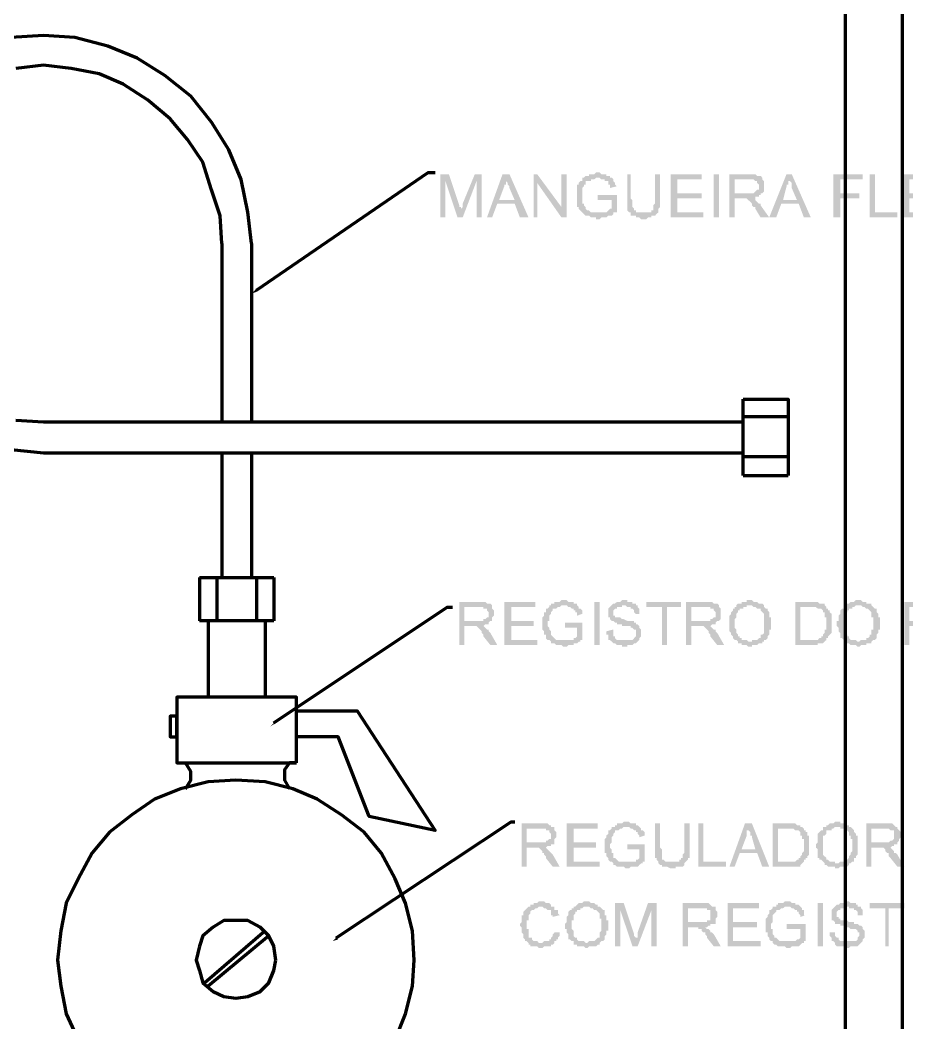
# Model space of a CAD drawing. Header units: millimetres. Extents: x 4161 to 13726, y 828 to 4470.
# Drawn here: x 9741.3 to 9892, y 1437.1 to 1607.4 of the extents above; entities that cross this region are included whole.
import ezdxf

# ---------------------------------------------------------------- set-up
doc = ezdxf.new("R2010")
doc.units = ezdxf.units.MM
doc.header["$LTSCALE"] = 10
doc.layers.add('AUX_01', color=1, linetype='Continuous')
doc.layers.add('H', color=7, linetype='Continuous', lineweight=100)
doc.layers.add('P', color=250, linetype='Continuous', lineweight=100)

# ---------------------------------------------------------------- blocks, each defined once
blk = doc.blocks.new('A$C4B5A1FD5')
at = {"layer": 'H', "linetype": 'Continuous'}
for points in [[(192.06, 299.41), (190.59, 299.41), (190.59, 292.06), (191.47, 292.06), (191.47, 298.24)], [(192.06, 299.41), (191.47, 298.24), (193.53, 292.06), (194.12, 292.94), (194.12, 293.82), (193.82, 293.82), (193.82, 294.12)], [(197.65, 299.41), (196.47, 299.41), (194.41, 294.41), (194.41, 293.82), (194.12, 293.53), (194.12, 292.94), (193.53, 292.06), (194.41, 292.06), (196.76, 298.24)], [(197.65, 299.41), (196.76, 298.24), (196.76, 292.06), (197.65, 292.06)], [(202.35, 299.41), (201.18, 299.41), (198.53, 292.06), (199.41, 292.06), (200.29, 294.41), (203.24, 294.41), (200.59, 295), (201.47, 297.35), (201.47, 297.65), (201.76, 297.65), (201.76, 298.24), (201.76, 298.53)], [(202.35, 299.41), (201.76, 298.53), (201.76, 298.24), (202.06, 297.94), (202.06, 297.65), (202.35, 297.35), (202.35, 297.06), (203.24, 295), (200.59, 295), (203.24, 294.41), (204.12, 292.06), (205.59, 292.06)], [(207.06, 299.41), (206.47, 299.41), (206.47, 292.06), (207.06, 292.06), (207.06, 297.94)], [(207.06, 299.41), (207.06, 297.94), (211.18, 292.06), (211.18, 293.82)], [(212.06, 299.41), (211.18, 299.41), (211.18, 292.06), (212.06, 292.06)], [(217.35, 299.71), (217.06, 299.71), (216.76, 299.41), (215.88, 299.41), (215.88, 299.12), (215.29, 299.12), (215, 298.82), (214.71, 298.82), (214.71, 298.53), (214.71, 298.24), (214.41, 298.24), (214.12, 297.94), (214.12, 297.65), (213.82, 297.65), (213.82, 297.06), (213.82, 296.76), (213.82, 294.41), (213.82, 293.82), (214.12, 293.82), (214.12, 293.53), (214.41, 293.24), (214.71, 292.94), (215, 292.65), (217.35, 292.94), (216.47, 292.94), (216.18, 292.94), (215.88, 293.24), (215.59, 293.24), (215.29, 293.53), (215.29, 293.82), (215, 294.12), (215, 294.41), (214.71, 294.41), (214.71, 294.71), (214.71, 295), (214.71, 295.29), (214.71, 295.88), (214.71, 296.18), (214.71, 297.06), (215, 297.35), (215, 297.65), (215.29, 297.65), (215.29, 297.94), (215.29, 298.24), (215.59, 298.24), (215.88, 298.24), (216.18, 298.24), (216.18, 298.53), (216.76, 298.53), (217.06, 298.82), (219.71, 298.82), (219.41, 298.82), (219.41, 299.12), (219.12, 299.12), (218.82, 299.12), (218.82, 299.41), (217.94, 299.41), (217.65, 299.71)], [(219.71, 298.82), (217.35, 298.82), (217.65, 298.82), (217.94, 298.53), (218.53, 298.53), (218.53, 298.24), (218.82, 298.24), (219.12, 298.24), (219.12, 297.94), (219.12, 297.65), (219.41, 297.65), (219.41, 297.06), (220.59, 297.35), (220.29, 297.65), (220.29, 297.94), (220, 298.24), (220, 298.53)], [(222.94, 299.41), (222.35, 299.41), (222.35, 295.29), (222.35, 293.82), (222.35, 293.24), (222.65, 292.94), (225, 292.94), (224.12, 292.94), (223.82, 292.94), (223.82, 293.24), (223.53, 293.24), (223.53, 293.53), (223.24, 293.82), (223.24, 294.12), (223.24, 295), (222.94, 295.29)], [(227.94, 299.41), (227.06, 299.41), (227.06, 294.41), (226.76, 294.12), (226.76, 293.82), (226.76, 293.53), (226.76, 293.24), (226.47, 293.24), (226.47, 292.94), (226.18, 292.94), (225.88, 292.94), (222.94, 292.94), (222.94, 292.65), (222.94, 292.35), (223.24, 292.35), (223.53, 292.35), (223.82, 292.35), (223.82, 292.06), (224.41, 292.06), (224.71, 291.76), (225.59, 291.76), (225.88, 292.06), (226.47, 292.06), (226.47, 292.35), (226.76, 292.35), (227.06, 292.35), (227.35, 292.65), (227.65, 292.94), (227.65, 293.24), (227.65, 293.53), (227.94, 293.82), (227.94, 295.29)], [(235, 299.41), (229.71, 299.41), (229.71, 292.06), (235.29, 292.06), (235.29, 292.94), (230.88, 292.94), (230.88, 295.29), (235, 295.29), (235, 296.18), (230.88, 296.18), (230.88, 298.53), (235, 298.53)], [(237.94, 292.06), (237.94, 299.41), (237.06, 299.41), (237.06, 292.06)], [(242.94, 299.41), (239.71, 299.41), (239.71, 292.06), (240.59, 292.06), (240.59, 295.29), (244.12, 295.29), (244.12, 295.59), (244.71, 295.59), (244.71, 295.88), (245, 295.88), (245, 296.18), (245.29, 296.18), (240.59, 296.18), (240.59, 298.53), (243.24, 298.53), (245.29, 298.82), (245, 299.12), (244.71, 299.12), (244.41, 299.12), (244.12, 299.41), (243.53, 299.41)], [(245.29, 298.82), (243.24, 298.53), (243.82, 298.53), (244.12, 298.24), (244.41, 298.24), (244.41, 297.94), (244.71, 297.65), (244.71, 296.76), (244.41, 296.76), (244.12, 296.47), (243.82, 296.18), (240.59, 296.18), (245.29, 296.18), (245.59, 296.47), (245.59, 296.76), (245.59, 297.06), (245.59, 297.65), (245.59, 297.94), (245.59, 298.24), (245.29, 298.53)], [(250.29, 299.41), (249.41, 299.41), (246.47, 292.06), (247.65, 292.06), (248.53, 294.41), (251.47, 294.41), (248.82, 295), (249.41, 297.35), (249.41, 297.65), (249.71, 297.65), (249.71, 298.24), (250, 298.24), (250, 298.53)], [(250.29, 299.41), (250, 298.53), (250, 298.24), (250.29, 297.94), (250.29, 297.65), (250.29, 297.35), (250.29, 297.06), (251.18, 295), (248.82, 295), (251.47, 294.41), (252.35, 292.06), (253.53, 292.06)], [(262.35, 299.41), (257.35, 299.41), (257.35, 292.06), (258.53, 292.06), (258.53, 295.29), (261.76, 295.29), (261.76, 296.18), (258.53, 296.18), (258.53, 298.53), (262.35, 298.53)], [(264.41, 299.41), (263.53, 299.41), (263.53, 292.06), (268.24, 292.06), (268.24, 292.94), (264.41, 292.94)], [(274.41, 299.41), (269.12, 299.41), (269.12, 292.06), (274.71, 292.06), (274.71, 292.94), (270.29, 292.94), (270.29, 295.29), (274.41, 295.29), (274.41, 296.18), (270.29, 296.18), (270.29, 298.53), (274.41, 298.53)], [(220.59, 295.88), (217.35, 295.88), (217.35, 295), (219.71, 295), (219.71, 293.53), (219.41, 293.53), (219.12, 293.24), (218.82, 292.94), (218.53, 292.94), (217.35, 292.94), (215, 292.65), (215.29, 292.35), (215.59, 292.35), (215.88, 292.35), (216.18, 292.06), (217.06, 292.06), (217.06, 291.76), (217.65, 291.76), (217.94, 292.06), (218.82, 292.06), (219.12, 292.35), (219.41, 292.35), (219.71, 292.35), (220, 292.65), (220, 292.94), (220.29, 292.94), (220.59, 292.94)], [(243.53, 295.29), (241.76, 295.29), (242.35, 295.29), (242.65, 295.29), (242.94, 295), (243.24, 294.71), (243.53, 294.41), (243.53, 294.12), (243.82, 293.82), (244.12, 293.82), (244.12, 293.53), (245, 292.06), (246.47, 292.06), (245, 294.12), (245, 294.41), (244.71, 294.41), (244.41, 294.71), (244.12, 295), (244.12, 295.29), (243.82, 295.29)], [(159.41, 279.41), (158.53, 279.12), (159.41, 280)], [(197.06, 226.76), (193.82, 226.76), (193.82, 219.41), (194.71, 219.41), (194.71, 222.65), (197.94, 222.65), (198.24, 222.94), (198.82, 222.94), (198.82, 223.24), (199.12, 223.53), (199.41, 223.53), (194.71, 223.53), (194.71, 225.88), (197.35, 225.88), (199.41, 226.18), (199.12, 226.47), (198.82, 226.47), (198.53, 226.47), (198.24, 226.76), (197.35, 226.76)], [(206.76, 226.76), (201.47, 226.76), (201.47, 219.41), (207.06, 219.41), (207.06, 220.29), (202.65, 220.29), (202.65, 222.65), (206.47, 222.65), (206.47, 223.53), (202.65, 223.53), (202.65, 225.88), (206.76, 225.88)], [(211.76, 227.06), (211.18, 227.06), (210.88, 226.76), (210, 226.76), (210, 226.47), (209.71, 226.47), (209.41, 226.47), (209.41, 226.18), (209.12, 226.18), (209.12, 225.88), (208.82, 225.59), (208.53, 225.59), (208.53, 225.29), (208.53, 225), (208.24, 225), (208.24, 224.41), (207.94, 224.12), (207.94, 222.06), (208.24, 221.76), (208.24, 221.18), (208.53, 221.18), (208.53, 220.88), (208.53, 220.59), (208.82, 220.29), (209.12, 220.29), (209.41, 220), (211.76, 220.29), (210.88, 220.29), (210.59, 220.29), (210.29, 220.29), (210, 220.59), (209.71, 220.88), (209.41, 221.18), (209.41, 221.47), (209.41, 221.76), (209.12, 222.06), (209.12, 222.35), (208.82, 222.65), (208.82, 223.24), (208.82, 223.53), (209.12, 223.53), (209.12, 224.41), (209.41, 224.71), (209.41, 225), (209.71, 225.29), (209.71, 225.59), (210, 225.59), (210.29, 225.59), (210.59, 225.88), (210.88, 225.88), (211.18, 226.18), (213.82, 226.18), (213.82, 226.47), (213.53, 226.47), (213.24, 226.47), (213.24, 226.76), (212.35, 226.76), (212.06, 227.06)], [(217.65, 219.41), (217.65, 226.76), (216.76, 226.76), (216.76, 219.41)], [(221.76, 227.06), (221.47, 227.06), (221.18, 226.76), (220.59, 226.76), (220.29, 226.47), (220, 226.47), (219.71, 226.18), (219.41, 225.88), (219.12, 225.59), (219.12, 224.12), (219.41, 224.12), (219.41, 223.82), (219.71, 223.53), (220, 223.53), (220.29, 223.24), (220.59, 223.24), (220.59, 222.94), (221.47, 222.94), (221.47, 222.65), (222.06, 222.65), (222.35, 222.65), (222.94, 222.65), (222.94, 222.35), (223.24, 222.35), (223.53, 222.06), (223.82, 222.06), (223.82, 221.76), (223.82, 221.18), (223.82, 220.88), (223.53, 220.59), (223.24, 220.29), (222.94, 220.29), (219.41, 220.29), (219.71, 220), (220, 219.71), (220.29, 219.71), (220.59, 219.41), (221.47, 219.41), (221.47, 219.12), (222.35, 219.12), (222.35, 219.41), (223.24, 219.41), (223.53, 219.71), (223.82, 219.71), (224.12, 220), (224.41, 220.29), (224.41, 220.59), (224.71, 220.88), (224.71, 221.47), (224.71, 222.06), (224.41, 222.35), (224.41, 222.65), (224.12, 222.94), (223.82, 222.94), (223.82, 223.24), (223.53, 223.24), (223.53, 223.53), (222.94, 223.53), (222.35, 223.53), (221.76, 223.82), (221.47, 223.82), (221.18, 224.12), (220.59, 224.12), (220.29, 224.12), (220.29, 224.41), (220, 224.41), (220, 225.29), (220.29, 225.59), (220.59, 225.59), (220.59, 225.88), (221.47, 225.88), (221.47, 226.18), (224.12, 226.18), (223.82, 226.18), (223.82, 226.47), (223.53, 226.47), (223.24, 226.47), (223.24, 226.76), (222.35, 226.76), (222.35, 227.06), (222.06, 227.06)], [(231.47, 226.76), (225.59, 226.76), (225.59, 225.88), (228.24, 225.88), (228.24, 219.41), (229.12, 219.41), (229.12, 225.88), (231.47, 225.88)], [(235.59, 226.76), (232.35, 226.76), (232.35, 219.41), (233.24, 219.41), (233.24, 222.65), (236.47, 222.65), (236.76, 222.94), (237.35, 222.94), (237.35, 223.24), (237.65, 223.53), (237.94, 223.53), (233.24, 223.53), (233.24, 225.88), (235.88, 225.88), (237.94, 226.18), (237.65, 226.47), (237.35, 226.47), (237.06, 226.47), (236.76, 226.76), (235.88, 226.76)], [(243.24, 227.06), (242.65, 227.06), (242.65, 226.76), (241.76, 226.76), (241.76, 226.47), (241.47, 226.47), (241.18, 226.47), (240.88, 226.18), (243.53, 226.18), (243.82, 225.88), (244.12, 225.88), (244.41, 225.59), (244.71, 225.59), (245, 225.59), (245, 225.29), (245.29, 225), (245.59, 224.71), (245.59, 224.12), (245.59, 222.06), (245.59, 221.47), (245.29, 221.18), (245, 221.18), (245, 220.88), (245, 220.59), (244.71, 220.59), (244.41, 220.29), (244.12, 220.29), (243.53, 220.29), (243.53, 220), (243.24, 220), (245.59, 220), (245.59, 220.29), (245.88, 220.29), (246.18, 220.59), (246.18, 220.88), (246.47, 221.18), (246.47, 221.47), (246.47, 222.06), (246.76, 222.06), (246.76, 224.12), (246.47, 224.12), (246.47, 224.71), (246.47, 225), (246.18, 225.29), (246.18, 225.59), (245.88, 225.59), (245.59, 225.88), (245.59, 226.18), (245.29, 226.47), (245, 226.47), (244.71, 226.47), (244.41, 226.76), (243.82, 226.76), (243.53, 227.06)], [(253.53, 226.76), (250.88, 226.76), (250.88, 219.41), (254.71, 219.41), (254.71, 219.71), (255.59, 219.71), (255.88, 220), (256.18, 220.29), (251.76, 220.29), (251.76, 225.88), (256.18, 225.88), (255.88, 226.18), (255.88, 226.47), (255.59, 226.47), (255, 226.47), (254.71, 226.76), (253.82, 226.76)], [(261.47, 227.06), (261.18, 227.06), (260.88, 226.76), (260.29, 226.76), (260, 226.47), (259.71, 226.47), (259.41, 226.47), (259.41, 226.18), (262.06, 226.18), (262.35, 225.88), (262.65, 225.88), (262.94, 225.59), (263.24, 225.59), (263.53, 225.29), (263.82, 225), (263.82, 224.71), (263.82, 224.12), (264.12, 224.12), (264.12, 222.06), (263.82, 222.06), (263.82, 221.47), (263.82, 221.18), (263.53, 221.18), (263.53, 220.88), (263.24, 220.59), (262.94, 220.59), (262.94, 220.29), (262.65, 220.29), (262.06, 220.29), (261.76, 220), (261.47, 220), (263.82, 220), (264.12, 220.29), (264.41, 220.29), (264.71, 220.59), (264.71, 220.88), (264.71, 221.18), (265, 221.47), (265, 222.06), (265.29, 222.06), (265.29, 224.12), (265, 224.12), (265, 224.71), (264.71, 225), (264.71, 225.29), (264.71, 225.59), (264.41, 225.59), (264.12, 225.88), (263.82, 226.18), (263.82, 226.47), (263.53, 226.47), (262.94, 226.47), (262.94, 226.76), (262.35, 226.76), (262.06, 227.06), (261.76, 227.06)], [(272.65, 226.76), (269.41, 226.76), (269.41, 219.41), (270.29, 219.41), (270.29, 222.65), (273.53, 222.65), (273.82, 222.94), (274.41, 222.94), (274.41, 223.24), (274.71, 223.53), (275, 223.53), (270.29, 223.53), (270.29, 225.88), (272.94, 225.88), (275, 226.18), (274.71, 226.47), (274.41, 226.47), (274.12, 226.47), (273.82, 226.76), (272.94, 226.76)], [(199.41, 226.18), (197.35, 225.88), (197.94, 225.88), (197.94, 225.59), (198.24, 225.59), (198.53, 225.59), (198.53, 225.29), (198.82, 225), (198.82, 224.12), (198.53, 224.12), (198.24, 223.82), (197.94, 223.82), (197.94, 223.53), (194.71, 223.53), (199.41, 223.53), (199.41, 223.82), (199.41, 224.12), (199.71, 224.41), (199.71, 225), (199.71, 225.29), (199.41, 225.59), (199.41, 225.88)], [(213.82, 226.18), (211.76, 226.18), (212.06, 226.18), (212.35, 225.88), (212.65, 225.88), (212.94, 225.59), (213.24, 225.59), (213.24, 225.29), (213.53, 225.29), (213.53, 225), (213.82, 225), (213.82, 224.41), (214.71, 224.71), (214.71, 225), (214.71, 225.29), (214.41, 225.59), (214.12, 225.59), (214.12, 225.88)], [(224.12, 226.18), (221.76, 226.18), (222.06, 226.18), (222.35, 225.88), (222.94, 225.88), (222.94, 225.59), (223.24, 225.59), (223.53, 225.29), (223.53, 225), (223.82, 224.71), (224.41, 224.71), (224.41, 225.29), (224.41, 225.59), (224.12, 225.88)], [(237.94, 226.18), (235.88, 225.88), (236.47, 225.88), (236.47, 225.59), (236.76, 225.59), (237.06, 225.59), (237.06, 225.29), (237.35, 225), (237.35, 224.12), (237.06, 224.12), (236.76, 223.82), (236.47, 223.82), (236.47, 223.53), (233.24, 223.53), (237.94, 223.53), (238.24, 223.82), (238.24, 224.12), (238.24, 224.41), (238.24, 225), (238.24, 225.29), (238.24, 225.59), (237.94, 225.88)], [(240.88, 226.18), (240.88, 225.88), (240.59, 225.88), (240.59, 225.59), (240.29, 225.59), (240.29, 225.29), (240, 225), (240, 224.71), (239.71, 224.41), (239.71, 223.53), (239.71, 222.94), (239.71, 222.65), (239.71, 222.35), (239.71, 221.76), (240, 221.47), (240, 221.18), (240.29, 220.88), (240.29, 220.59), (240.59, 220.29), (240.88, 220.29), (241.18, 220), (241.18, 219.71), (241.47, 219.71), (241.76, 219.71), (241.76, 219.41), (242.65, 219.41), (242.94, 219.12), (243.53, 219.12), (243.53, 219.41), (244.41, 219.41), (244.71, 219.71), (245, 219.71), (245.29, 219.71), (245.29, 220), (245.59, 220), (242.94, 220), (242.65, 220.29), (242.06, 220.29), (241.76, 220.29), (241.76, 220.59), (241.47, 220.59), (241.47, 220.88), (241.18, 220.88), (241.18, 221.18), (240.88, 221.47), (240.88, 222.06), (240.59, 222.35), (240.59, 223.82), (240.88, 224.12), (240.88, 224.71), (241.18, 225), (241.18, 225.29), (241.47, 225.29), (241.47, 225.59), (241.76, 225.59), (242.06, 225.59), (242.06, 225.88), (242.65, 225.88), (242.65, 226.18), (243.24, 226.18)], [(256.18, 225.88), (253.53, 225.88), (254.41, 225.88), (254.71, 225.59), (255, 225.59), (255.29, 225.59), (255.59, 225.29), (255.59, 225), (255.88, 225), (255.88, 224.12), (256.18, 224.12), (256.18, 222.06), (255.88, 222.06), (255.88, 221.76), (255.88, 221.47), (255.59, 221.18), (255.59, 220.88), (255.29, 220.88), (255.29, 220.59), (255, 220.59), (254.71, 220.29), (254.41, 220.29), (251.76, 220.29), (256.18, 220.29), (256.18, 220.59), (256.47, 220.59), (256.47, 220.88), (256.76, 221.18), (257.06, 221.47), (257.06, 221.76), (257.06, 222.35), (257.06, 222.65), (257.06, 223.24), (257.06, 224.12), (257.06, 224.71), (256.76, 225), (256.76, 225.29), (256.47, 225.29), (256.47, 225.59), (256.18, 225.59)], [(259.41, 226.18), (259.41, 225.88), (259.12, 225.88), (259.12, 225.59), (258.82, 225.59), (258.53, 225.29), (258.53, 225), (258.53, 224.71), (258.24, 224.41), (258.24, 223.53), (257.94, 223.53), (257.94, 222.94), (257.94, 222.65), (258.24, 222.35), (258.24, 221.76), (258.53, 221.47), (258.53, 221.18), (258.53, 220.88), (258.53, 220.59), (258.82, 220.59), (259.12, 220.29), (259.41, 220.29), (259.41, 220), (259.41, 219.71), (260, 219.71), (260.29, 219.41), (261.18, 219.41), (261.47, 219.12), (261.76, 219.12), (262.06, 219.41), (262.94, 219.41), (262.94, 219.71), (263.24, 219.71), (263.53, 219.71), (263.82, 219.71), (263.82, 220), (261.47, 220), (261.18, 220.29), (260.59, 220.29), (260.29, 220.29), (260, 220.59), (260, 220.88), (259.71, 220.88), (259.71, 221.18), (259.41, 221.18), (259.41, 221.47), (259.41, 222.06), (259.12, 222.35), (259.12, 223.82), (259.41, 224.12), (259.41, 224.71), (259.41, 225), (259.71, 225), (259.71, 225.29), (260, 225.29), (260, 225.59), (260.29, 225.59), (260.59, 225.59), (260.59, 225.88), (260.88, 225.88), (261.18, 226.18), (261.47, 226.18)], [(214.71, 223.24), (211.76, 223.24), (211.76, 222.35), (213.82, 222.35), (213.82, 220.88), (213.53, 220.59), (213.24, 220.59), (213.24, 220.29), (212.94, 220.29), (212.65, 220.29), (211.76, 220.29), (209.41, 220), (209.41, 219.71), (209.71, 219.71), (210, 219.71), (210.29, 219.41), (211.18, 219.41), (211.47, 219.12), (212.06, 219.12), (212.35, 219.41), (213.24, 219.41), (213.24, 219.71), (213.53, 219.71), (213.82, 219.71), (214.12, 220), (214.41, 220), (214.41, 220.29), (214.71, 220.29)], [(197.65, 222.65), (195.88, 222.65), (196.47, 222.65), (196.76, 222.65), (197.06, 222.35), (197.35, 222.06), (197.65, 221.76), (197.65, 221.47), (197.94, 221.18), (197.94, 220.88), (199.12, 219.41), (200.29, 219.41), (199.12, 221.47), (198.82, 221.76), (198.82, 222.06), (198.53, 222.06), (198.24, 222.35), (197.94, 222.65)], [(220, 222.06), (218.82, 221.76), (218.82, 221.18), (219.12, 221.18), (219.12, 220.88), (219.12, 220.59), (219.12, 220.29), (219.41, 220.29), (222.06, 220.29), (220.88, 220.29), (220.59, 220.29), (220.29, 220.59), (220.29, 220.88), (220, 220.88), (220, 221.18), (220, 221.76)], [(236.18, 222.65), (234.41, 222.65), (235, 222.65), (235.29, 222.65), (235.59, 222.35), (235.88, 222.06), (236.18, 221.76), (236.18, 221.47), (236.47, 221.18), (236.47, 220.88), (237.65, 219.41), (238.82, 219.41), (237.65, 221.47), (237.35, 221.76), (237.35, 222.06), (237.06, 222.06), (236.76, 222.35), (236.47, 222.65)], [(162.65, 206.18), (161.76, 205.59), (162.35, 206.18)], [(207.65, 189.12), (204.41, 189.12), (204.41, 181.76), (205.29, 181.76), (205.29, 185), (208.53, 185), (208.82, 185.29), (209.41, 185.29), (209.41, 185.59), (209.71, 185.59), (210, 185.59), (205.29, 185.88), (205.29, 188.24), (207.94, 188.24), (210, 188.53), (209.71, 188.53), (209.41, 188.53), (209.41, 188.82), (209.12, 188.82), (208.82, 189.12), (207.94, 189.12)], [(217.35, 189.12), (212.06, 189.12), (212.06, 181.76), (217.65, 181.76), (217.65, 182.65), (213.24, 182.65), (213.24, 185), (217.06, 185), (217.06, 185.88), (213.24, 185.88), (213.24, 188.24), (217.35, 188.24)], [(222.35, 189.41), (221.76, 189.41), (221.47, 189.12), (220.59, 189.12), (220.59, 188.82), (220.29, 188.82), (220.29, 188.53), (220, 188.53), (219.71, 188.53), (219.71, 188.24), (219.41, 187.94), (219.12, 187.94), (219.12, 187.65), (219.12, 187.35), (218.82, 187.06), (218.82, 186.76), (218.53, 186.47), (218.53, 184.12), (218.82, 184.12), (218.82, 183.53), (219.12, 183.24), (219.12, 182.94), (219.41, 182.65), (219.71, 182.65), (220, 182.35), (222.35, 182.65), (221.47, 182.65), (221.18, 182.65), (220.88, 182.65), (220.59, 182.94), (220.29, 183.24), (220, 183.24), (220, 183.53), (220, 183.82), (220, 184.12), (219.71, 184.12), (219.71, 184.41), (219.71, 184.71), (219.41, 185), (219.41, 185.59), (219.71, 185.88), (219.71, 186.76), (220, 187.06), (220, 187.35), (220.29, 187.65), (220.29, 187.94), (220.59, 187.94), (220.88, 187.94), (221.18, 188.24), (221.47, 188.24), (221.76, 188.53), (224.41, 188.53), (224.12, 188.82), (223.82, 188.82), (223.82, 189.12), (222.94, 189.12), (222.65, 189.41)], [(227.94, 189.12), (227.06, 189.12), (227.06, 185), (227.06, 183.24), (227.35, 183.24), (227.35, 182.94), (227.65, 182.65), (229.71, 182.65), (229.12, 182.65), (228.82, 182.65), (228.53, 182.94), (228.24, 182.94), (228.24, 183.24), (228.24, 183.82), (228.24, 184.71), (227.94, 185)], [(232.94, 189.12), (232.06, 189.12), (232.06, 184.12), (231.76, 183.82), (231.76, 183.53), (231.76, 183.24), (231.47, 183.24), (231.47, 182.94), (231.18, 182.94), (231.18, 182.65), (230.88, 182.65), (227.65, 182.65), (227.65, 182.35), (227.94, 182.06), (228.24, 182.06), (228.24, 181.76), (228.53, 181.76), (228.82, 181.76), (229.12, 181.76), (229.71, 181.47), (230.59, 181.47), (230.59, 181.76), (231.18, 181.76), (231.76, 181.76), (232.06, 182.06), (232.06, 182.35), (232.35, 182.65), (232.65, 182.94), (232.65, 183.24), (232.94, 183.24), (232.94, 183.53), (232.94, 185)], [(235.29, 189.12), (234.41, 189.12), (234.41, 181.76), (239.12, 181.76), (239.12, 182.65), (235.29, 182.65)], [(243.53, 189.12), (242.35, 189.12), (239.71, 181.76), (240.59, 181.76), (241.47, 184.12), (244.41, 184.12), (241.76, 184.71), (242.65, 187.06), (242.65, 187.35), (242.65, 187.94), (242.94, 187.94), (242.94, 188.24)], [(243.53, 189.12), (242.94, 188.24), (242.94, 187.94), (243.24, 187.65), (243.24, 187.06), (243.53, 187.06), (243.53, 186.76), (244.12, 184.71), (241.76, 184.71), (244.41, 184.12), (245.29, 181.76), (246.47, 181.76)], [(249.71, 189.12), (247.06, 189.12), (247.06, 181.76), (250.88, 181.76), (251.76, 181.76), (251.76, 182.06), (252.06, 182.35), (252.35, 182.65), (247.94, 182.65), (247.94, 188.24), (252.35, 188.24), (252.06, 188.53), (251.76, 188.53), (251.76, 188.82), (251.18, 188.82), (250.88, 189.12), (250, 189.12)], [(257.94, 189.41), (257.65, 189.41), (257.35, 189.12), (256.76, 189.12), (256.47, 188.82), (256.18, 188.82), (256.18, 188.53), (255.88, 188.53), (255.59, 188.53), (258.53, 188.53), (258.53, 188.24), (259.12, 188.24), (259.41, 187.94), (259.71, 187.94), (260, 187.65), (260, 187.35), (260, 187.06), (260.29, 187.06), (260.29, 186.47), (260.59, 186.47), (260.59, 184.41), (260.29, 184.12), (260.29, 183.82), (260, 183.53), (260, 183.24), (259.71, 182.94), (259.41, 182.94), (259.41, 182.65), (259.12, 182.65), (258.53, 182.65), (258.24, 182.35), (257.94, 182.35), (260.29, 182.35), (260.59, 182.65), (260.88, 182.65), (260.88, 182.94), (260.88, 183.24), (261.18, 183.24), (261.18, 183.53), (261.47, 183.82), (261.47, 184.41), (261.47, 186.47), (261.47, 187.06), (261.18, 187.06), (261.18, 187.35), (260.88, 187.65), (260.88, 187.94), (260.59, 188.24), (260.29, 188.53), (260, 188.53), (260, 188.82), (259.41, 188.82), (259.41, 189.12), (258.53, 189.12), (258.53, 189.41), (258.24, 189.41)], [(266.18, 189.12), (262.94, 189.12), (262.94, 181.76), (263.82, 181.76), (263.82, 185), (267.06, 185), (267.35, 185.29), (267.65, 185.29), (267.65, 185.59), (267.94, 185.59), (268.24, 185.59), (263.82, 185.88), (263.82, 188.24), (266.18, 188.24), (268.24, 188.53), (267.94, 188.53), (267.65, 188.82), (267.35, 189.12), (266.47, 189.12)], [(210, 188.53), (207.94, 188.24), (208.53, 188.24), (208.53, 187.94), (208.82, 187.94), (209.12, 187.94), (209.12, 187.65), (209.41, 187.35), (209.41, 187.06), (209.41, 186.47), (209.12, 186.47), (208.82, 186.18), (208.53, 186.18), (208.53, 185.88), (205.29, 185.88), (210, 185.59), (210, 185.88), (210, 186.18), (210, 186.47), (210.29, 186.76), (210.29, 187.06), (210.29, 187.65), (210, 187.94), (210, 188.24)], [(224.41, 188.53), (222.35, 188.53), (222.65, 188.53), (222.94, 188.24), (223.24, 188.24), (223.53, 187.94), (223.82, 187.94), (223.82, 187.65), (224.12, 187.65), (224.12, 187.35), (224.41, 187.06), (224.41, 186.76), (225.29, 187.06), (225.29, 187.65), (225, 187.94), (224.71, 187.94), (224.71, 188.24)], [(252.35, 188.24), (249.71, 188.24), (250.59, 188.24), (250.88, 187.94), (251.18, 187.94), (251.47, 187.94), (251.76, 187.65), (251.76, 187.35), (251.76, 187.06), (252.06, 187.06), (252.06, 186.47), (252.35, 186.47), (252.35, 184.41), (252.06, 184.12), (252.06, 183.82), (251.76, 183.53), (251.76, 183.24), (251.47, 183.24), (251.47, 182.94), (251.18, 182.94), (250.88, 182.65), (250.59, 182.65), (247.94, 182.65), (252.35, 182.65), (252.35, 182.94), (252.65, 182.94), (252.65, 183.24), (252.94, 183.24), (252.94, 183.53), (253.24, 183.82), (253.24, 184.12), (253.24, 184.71), (253.24, 185), (253.24, 185.59), (253.24, 186.47), (253.24, 187.06), (252.94, 187.06), (252.94, 187.65), (252.65, 187.65), (252.65, 187.94), (252.35, 187.94)], [(255.59, 188.53), (255.59, 188.24), (255.59, 187.94), (255.29, 187.94), (255, 187.65), (254.71, 187.35), (254.71, 187.06), (254.71, 186.76), (254.71, 185.88), (254.41, 185.59), (254.41, 185.29), (254.41, 185), (254.71, 184.71), (254.71, 184.12), (254.71, 183.82), (254.71, 183.24), (255, 183.24), (255, 182.94), (255.29, 182.94), (255.59, 182.65), (255.88, 182.35), (255.88, 182.06), (256.18, 182.06), (256.47, 181.76), (256.76, 181.76), (257.65, 181.76), (257.65, 181.47), (258.24, 181.47), (258.53, 181.76), (259.41, 181.76), (259.71, 181.76), (260, 182.06), (260, 182.35), (260.29, 182.35), (257.65, 182.35), (257.65, 182.65), (257.06, 182.65), (256.76, 182.65), (256.47, 182.94), (256.18, 182.94), (256.18, 183.24), (255.88, 183.53), (255.59, 183.82), (255.59, 184.41), (255.59, 184.71), (255.59, 186.18), (255.59, 186.47), (255.59, 187.06), (255.88, 187.06), (256.18, 187.35), (256.18, 187.65), (256.18, 187.94), (256.47, 187.94), (256.76, 187.94), (257.06, 187.94), (257.06, 188.24), (257.35, 188.24), (257.65, 188.53), (257.94, 188.53)], [(268.24, 188.53), (266.18, 188.24), (266.76, 188.24), (267.06, 187.94), (267.35, 187.94), (267.65, 187.94), (267.65, 187.65), (267.65, 187.35), (267.65, 187.06), (267.65, 186.47), (267.35, 186.18), (267.06, 186.18), (266.76, 185.88), (263.82, 185.88), (268.24, 185.59), (268.24, 185.88), (268.53, 186.18), (268.53, 186.47), (268.82, 186.76), (268.82, 187.06), (268.82, 187.65), (268.53, 187.94), (268.24, 188.24)], [(208.24, 185), (206.47, 185), (207.06, 185), (207.35, 185), (207.65, 184.71), (207.94, 184.41), (207.94, 184.12), (208.24, 184.12), (208.24, 183.82), (208.53, 183.53), (208.53, 183.24), (209.71, 181.76), (210.88, 181.76), (209.71, 183.82), (209.41, 184.12), (209.12, 184.41), (208.82, 184.71), (208.53, 185)], [(225.29, 185.59), (222.35, 185.59), (222.35, 184.71), (224.41, 184.71), (224.41, 183.24), (224.12, 182.94), (223.82, 182.94), (223.82, 182.65), (223.53, 182.65), (223.24, 182.65), (222.35, 182.65), (220, 182.35), (220, 182.06), (220.29, 182.06), (220.59, 181.76), (220.88, 181.76), (221.76, 181.76), (222.06, 181.47), (222.65, 181.47), (222.94, 181.76), (223.82, 181.76), (224.12, 181.76), (224.41, 182.06), (224.71, 182.35), (225, 182.35), (225, 182.65), (225.29, 182.65)], [(266.76, 185), (265, 185), (265.29, 185), (265.88, 185), (266.18, 184.71), (266.18, 184.41), (266.47, 184.12), (266.76, 184.12), (266.76, 183.82), (266.76, 183.53), (267.06, 183.24), (268.24, 181.76), (269.41, 181.76), (268.24, 183.82), (267.94, 184.12), (267.65, 184.12), (267.65, 184.41), (267.35, 184.71), (267.06, 185)], [(207.94, 175.88), (207.35, 175.88), (207.06, 175.59), (206.47, 175.59), (206.47, 175.29), (205.88, 175.29), (205.88, 175), (205.59, 175), (205.29, 174.71), (205, 174.41), (204.71, 174.12), (204.71, 173.82), (204.71, 173.53), (204.41, 173.53), (204.41, 172.35), (204.12, 172.06), (204.12, 171.76), (204.41, 171.47), (204.41, 170.59), (204.71, 170.29), (204.71, 169.71), (205, 169.41), (205, 169.12), (205.29, 169.12), (205.59, 168.82), (207.94, 168.82), (207.35, 168.82), (207.06, 169.12), (206.76, 169.12), (206.47, 169.12), (206.18, 169.41), (206.18, 169.71), (205.88, 169.71), (205.59, 169.71), (205.59, 170.29), (205.59, 171.18), (205.29, 171.18), (205.29, 172.06), (205.29, 172.65), (205.59, 172.65), (205.59, 173.53), (205.88, 173.82), (205.88, 174.12), (206.18, 174.41), (206.47, 174.41), (206.76, 174.71), (207.06, 174.71), (207.35, 175), (210, 175), (209.71, 175), (209.41, 175), (209.41, 175.29), (209.12, 175.59), (208.53, 175.59), (208.24, 175.88)], [(215.29, 175.88), (215, 175.88), (214.71, 175.59), (214.12, 175.59), (213.82, 175.29), (213.53, 175), (213.24, 175), (215.88, 175), (216.18, 174.71), (216.47, 174.71), (216.76, 174.41), (217.06, 174.41), (217.35, 174.12), (217.65, 173.82), (217.65, 173.53), (217.65, 172.94), (217.94, 172.94), (217.94, 170.88), (217.65, 170.59), (217.65, 170.29), (217.65, 170), (217.65, 169.71), (217.35, 169.71), (217.06, 169.41), (216.76, 169.12), (216.47, 169.12), (215.88, 169.12), (215.59, 168.82), (215.29, 168.82), (217.65, 168.82), (217.94, 169.12), (218.24, 169.12), (218.53, 169.41), (218.53, 169.71), (218.53, 170), (218.82, 170.29), (218.82, 170.88), (219.12, 170.88), (219.12, 172.65), (218.82, 172.65), (218.82, 173.53), (218.53, 173.53), (218.53, 173.82), (218.53, 174.12), (218.53, 174.41), (218.24, 174.41), (217.94, 174.71), (217.65, 175), (217.35, 175), (217.35, 175.29), (217.06, 175.29), (216.76, 175.59), (216.18, 175.59), (215.88, 175.88), (215.59, 175.88)], [(221.76, 175.59), (220.29, 175.59), (220.29, 168.24), (221.18, 168.24), (221.18, 174.41)], [(221.76, 175.59), (221.18, 174.41), (223.24, 168.24), (223.82, 169.12), (223.82, 169.71), (223.53, 170), (223.53, 170.29)], [(227.35, 175.59), (225.88, 175.59), (224.12, 170.59), (224.12, 169.71), (223.82, 169.71), (223.82, 169.12), (223.24, 168.24), (224.12, 168.24), (226.47, 174.41)], [(227.35, 175.59), (226.47, 174.41), (226.47, 168.24), (227.35, 168.24)], [(235, 175.59), (231.76, 175.59), (231.76, 168.24), (232.65, 168.24), (232.65, 171.47), (235.88, 171.47), (236.18, 171.76), (236.47, 171.76), (236.47, 172.06), (236.76, 172.06), (237.06, 172.06), (237.35, 172.06), (232.65, 172.35), (232.65, 174.71), (235, 174.71), (237.35, 175), (237.06, 175), (236.76, 175), (236.47, 175.29), (236.18, 175.59), (235.29, 175.59)], [(244.71, 175.59), (239.41, 175.59), (239.41, 168.24), (245, 168.24), (245, 169.12), (240.29, 169.12), (240.29, 171.47), (244.41, 171.47), (244.41, 172.35), (240.29, 172.35), (240.29, 174.71), (244.71, 174.71)], [(249.41, 175.88), (249.12, 175.88), (248.82, 175.59), (247.94, 175.59), (247.94, 175.29), (247.65, 175.29), (247.65, 175), (247.35, 175), (247.06, 175), (247.06, 174.71), (246.76, 174.41), (246.47, 174.41), (246.47, 174.12), (246.47, 173.82), (246.18, 173.53), (246.18, 173.24), (245.88, 172.94), (245.88, 170.59), (246.18, 170.59), (246.18, 170), (246.47, 169.71), (246.47, 169.41), (246.76, 169.12), (247.06, 169.12), (247.06, 168.82), (249.41, 169.12), (248.82, 169.12), (248.53, 169.12), (248.24, 169.12), (247.94, 169.41), (247.65, 169.71), (247.35, 169.71), (247.35, 170), (247.06, 170.29), (247.06, 170.59), (247.06, 170.88), (247.06, 171.18), (246.76, 171.18), (246.76, 172.06), (247.06, 172.35), (247.06, 173.24), (247.06, 173.53), (247.35, 173.82), (247.65, 174.12), (247.65, 174.41), (247.94, 174.41), (248.24, 174.41), (248.53, 174.71), (248.82, 174.71), (249.12, 175), (251.76, 175), (251.47, 175.29), (250.88, 175.29), (250.88, 175.59), (250.29, 175.59), (250, 175.88), (249.71, 175.88)], [(255.59, 168.24), (255.59, 175.59), (254.71, 175.59), (254.71, 168.24)], [(259.71, 175.88), (259.41, 175.88), (259.12, 175.59), (258.53, 175.59), (258.24, 175.29), (257.94, 175.29), (257.65, 175), (257.35, 174.71), (257.06, 174.41), (257.06, 172.65), (257.35, 172.65), (257.65, 172.35), (257.65, 172.06), (257.94, 172.06), (258.24, 172.06), (258.53, 172.06), (258.53, 171.76), (259.41, 171.76), (259.41, 171.47), (260, 171.47), (260.29, 171.18), (260.88, 171.18), (261.18, 171.18), (261.47, 170.88), (261.47, 170.59), (261.76, 170.59), (261.76, 170), (261.47, 169.71), (261.47, 169.41), (261.18, 169.12), (260.88, 169.12), (257.35, 169.12), (257.65, 168.82), (257.65, 168.53), (257.94, 168.24), (258.24, 168.24), (258.53, 168.24), (259.41, 168.24), (259.41, 167.94), (260, 167.94), (260.29, 168.24), (261.18, 168.24), (261.47, 168.24), (261.76, 168.53), (262.06, 168.82), (262.35, 169.12), (262.35, 169.41), (262.65, 169.71), (262.65, 170.29), (262.65, 170.88), (262.35, 171.18), (262.35, 171.47), (262.06, 171.76), (261.76, 171.76), (261.47, 172.06), (260.88, 172.06), (260.88, 172.35), (260, 172.35), (259.71, 172.65), (259.41, 172.65), (259.12, 172.65), (258.53, 172.65), (258.53, 172.94), (258.24, 172.94), (258.24, 173.24), (257.94, 173.24), (257.94, 174.12), (258.24, 174.41), (258.53, 174.41), (258.53, 174.71), (259.41, 174.71), (259.41, 175), (262.06, 175), (261.76, 175), (261.47, 175), (261.47, 175.29), (261.18, 175.29), (261.18, 175.59), (260.29, 175.59), (260, 175.88)], [(269.41, 175.59), (263.53, 175.59), (263.53, 174.71), (266.18, 174.71), (266.18, 168.24), (266.76, 168.24), (266.76, 174.71), (269.41, 174.71)], [(210, 175), (207.94, 175), (208.24, 174.71), (208.53, 174.71), (208.82, 174.41), (209.12, 174.41), (209.41, 174.41), (209.41, 174.12), (209.41, 173.53), (209.71, 173.53), (209.71, 173.24), (210.88, 173.53), (210.59, 173.82), (210.59, 174.41), (210.29, 174.41), (210, 174.41), (210, 174.71)], [(213.24, 175), (213.24, 174.71), (212.94, 174.71), (212.94, 174.41), (212.65, 174.41), (212.35, 174.12), (212.35, 173.82), (212.35, 173.53), (212.06, 173.24), (212.06, 172.35), (211.76, 172.06), (211.76, 171.76), (211.76, 171.18), (212.06, 171.18), (212.06, 170.59), (212.35, 170.29), (212.35, 169.71), (212.35, 169.41), (212.65, 169.41), (212.94, 169.12), (213.24, 169.12), (213.24, 168.82), (213.24, 168.53), (213.82, 168.53), (213.82, 168.24), (214.12, 168.24), (215, 168.24), (215.29, 167.94), (215.59, 167.94), (215.88, 168.24), (216.76, 168.24), (217.06, 168.24), (217.35, 168.53), (217.65, 168.53), (217.65, 168.82), (215.29, 168.82), (215, 169.12), (214.41, 169.12), (214.12, 169.12), (213.82, 169.41), (213.82, 169.71), (213.53, 169.71), (213.24, 170), (213.24, 170.29), (213.24, 170.88), (212.94, 171.18), (212.94, 172.65), (213.24, 172.65), (213.24, 173.53), (213.53, 173.82), (213.53, 174.12), (213.82, 174.12), (213.82, 174.41), (214.12, 174.41), (214.41, 174.41), (214.41, 174.71), (214.71, 174.71), (215, 175), (215.29, 175)], [(237.35, 175), (235, 174.71), (235.88, 174.71), (235.88, 174.41), (236.18, 174.41), (236.47, 174.41), (236.47, 174.12), (236.47, 173.82), (236.47, 173.53), (236.47, 172.94), (236.47, 172.65), (236.18, 172.65), (235.88, 172.65), (235.88, 172.35), (232.65, 172.35), (237.35, 172.06), (237.35, 172.35), (237.35, 172.65), (237.35, 172.94), (237.65, 173.24), (237.65, 173.53), (237.65, 174.12), (237.35, 174.41), (237.35, 174.71)], [(251.76, 175), (249.41, 175), (250, 175), (250.29, 174.71), (250.59, 174.71), (250.88, 174.41), (251.18, 174.41), (251.18, 174.12), (251.47, 174.12), (251.47, 173.82), (251.76, 173.53), (251.76, 173.24), (252.65, 173.53), (252.35, 173.53), (252.35, 174.12), (252.35, 174.41), (252.06, 174.41), (252.06, 174.71)], [(262.06, 175), (259.71, 175), (260, 175), (260, 174.71), (260.88, 174.71), (260.88, 174.41), (261.18, 174.41), (261.47, 174.12), (261.47, 173.53), (262.35, 173.53), (262.35, 174.12), (262.35, 174.41), (262.06, 174.71)], [(210, 170.59), (209.71, 170.29), (209.71, 170), (209.41, 169.71), (209.41, 169.41), (209.12, 169.41), (209.12, 169.12), (208.82, 169.12), (208.53, 169.12), (208.24, 169.12), (207.94, 168.82), (205.59, 168.82), (205.59, 168.53), (205.88, 168.53), (205.88, 168.24), (206.47, 168.24), (207.06, 168.24), (207.35, 167.94), (207.94, 167.94), (208.24, 168.24), (208.82, 168.24), (209.12, 168.24), (209.41, 168.24), (209.41, 168.53), (209.71, 168.53), (210, 168.82), (210, 169.12), (210.29, 169.12), (210.29, 169.41), (210.59, 169.41), (210.59, 169.71), (210.88, 170), (210.88, 170.59)], [(235.59, 171.47), (233.82, 171.47), (234.41, 171.47), (234.41, 171.18), (234.71, 171.18), (235, 171.18), (235, 170.88), (235.29, 170.59), (235.59, 170.59), (235.59, 170.29), (235.88, 170), (235.88, 169.71), (237.06, 168.24), (238.24, 168.24), (237.06, 170.29), (236.76, 170.59), (236.47, 170.59), (236.47, 170.88), (236.18, 171.18), (235.88, 171.18)], [(252.65, 172.06), (249.41, 172.06), (249.41, 171.18), (251.76, 171.18), (251.76, 169.71), (251.47, 169.41), (251.18, 169.41), (250.88, 169.12), (250.59, 169.12), (249.41, 169.12), (247.06, 168.82), (247.35, 168.53), (247.65, 168.53), (247.94, 168.24), (248.24, 168.24), (249.12, 168.24), (249.41, 167.94), (250, 167.94), (250.29, 168.24), (250.88, 168.24), (251.18, 168.24), (251.47, 168.24), (251.76, 168.53), (252.06, 168.82), (252.35, 168.82), (252.35, 169.12), (252.65, 169.12)], [(257.65, 170.59), (256.76, 170.59), (256.76, 170), (257.06, 169.71), (257.06, 169.41), (257.06, 169.12), (257.35, 169.12), (260, 169.12), (258.82, 169.12), (258.53, 169.12), (258.24, 169.41), (258.24, 169.71), (257.94, 169.71), (257.65, 170)], [(173.24, 169.41), (172.35, 169.12), (172.94, 169.71)]]:
    blk.add_hatch(color=0, dxfattribs=at).paths.add_polyline_path(points)
at = {"layer": 'P', "color": 0, "linetype": 'Continuous'}
for points in [[(269.12, 65.59), (269.12, 375), (58.53, 375), (58.53, 65.59), (269.12, 65.59)], [(259.41, 75.59), (259.41, 365), (68.53, 365), (68.53, 75.59), (259.41, 75.59)], [(158.53, 287.65), (157.94, 292.94), (156.76, 298.53), (154.71, 303.53), (151.76, 308.24), (148.24, 312.65), (143.82, 316.18), (139.12, 319.12), (134.12, 321.18), (128.53, 322.65), (123.24, 322.94), (117.65, 322.65)], [(117.65, 252.65), (123.24, 252.06)], [(153.53, 287.65), (153.24, 292.35), (151.76, 296.76), (150.29, 301.47), (147.65, 305.29), (144.71, 308.82), (140.88, 312.06), (136.76, 314.71), (132.65, 316.47), (127.94, 317.35), (123.24, 317.94), (118.53, 317.35)], [(118.53, 257.65), (123.24, 257.35)], [(159.41, 279.71), (188.53, 299.71), (189.71, 299.71)], [(153.53, 287.65), (153.53, 257.35)], [(158.53, 287.65), (158.53, 257.35)], [(242.06, 261.18), (249.71, 261.18), (249.71, 248.24)], [(242.06, 248.24), (242.06, 261.18)], [(123.24, 257.35), (242.06, 257.35)], [(242.06, 258.24), (249.71, 258.24)], [(123.24, 252.06), (242.06, 252.06)], [(153.53, 252.06), (153.53, 230.88)], [(158.53, 252.06), (158.53, 230.88)], [(242.06, 251.47), (249.71, 251.47)], [(242.06, 248.24), (249.71, 248.24)], [(149.71, 230.88), (149.71, 223.53)], [(149.71, 230.88), (162.35, 230.88)], [(152.65, 230.88), (152.65, 223.53)], [(159.41, 230.88), (159.41, 223.53)], [(162.35, 230.88), (162.35, 223.53)], [(162.35, 206.18), (191.76, 225.88), (192.65, 225.88)], [(162.35, 223.53), (149.71, 223.53)], [(151.18, 223.53), (151.18, 210.59)], [(160.88, 223.53), (160.88, 210.59)], [(166.18, 199.41), (166.18, 210.59), (145.88, 210.59), (145.88, 199.41), (166.18, 199.41)], [(166.18, 208.24), (176.47, 208.24), (189.71, 187.94), (178.53, 190.29), (173.24, 203.82), (166.18, 203.82)], [(145.88, 203.82), (145.88, 207.35), (144.71, 207.35), (144.71, 203.82), (145.88, 203.82)], [(145.88, 199.41), (147.35, 199.41)], [(147.35, 195), (148.24, 196.47), (148.24, 197.94), (147.35, 199.41)], [(165, 199.41), (164.12, 198.24), (164.12, 196.47), (165, 195)], [(166.18, 199.41), (165, 199.41), (166.18, 199.41)], [(186.18, 165.88), (185.88, 170.88), (184.71, 175.59), (182.94, 179.71), (180.59, 184.12), (177.65, 187.65), (173.82, 190.59), (169.71, 193.24), (165.59, 195), (160.88, 196.18), (155.88, 196.47), (151.18, 196.18), (146.47, 195), (142.06, 193.24), (138.24, 190.59), (134.41, 187.65), (131.47, 184.12), (129.12, 179.71), (127.06, 175.59), (126.18, 170.88), (125.59, 165.88), (126.18, 161.47), (127.06, 156.76), (129.12, 152.35)], [(182.94, 152.35), (184.71, 156.76), (185.88, 161.47), (186.18, 165.88)], [(172.94, 169.71), (202.65, 189.41), (203.24, 189.41)], [(162.65, 165.88), (162.35, 168.24), (161.47, 170), (160, 171.47), (157.94, 172.65), (155.88, 172.65), (153.82, 172.65), (152.06, 171.47), (150.29, 170), (149.71, 168.24), (149.12, 165.88), (149.71, 164.12), (150.29, 162.06), (152.06, 160.59), (153.82, 159.71), (155.88, 159.41), (157.94, 159.71), (160, 160.59), (161.47, 162.06), (162.35, 164.12), (162.65, 165.88)], [(160.88, 170.88), (150.59, 162.06)], [(161.47, 170), (151.18, 161.47)]]:
    blk.add_lwpolyline(points, dxfattribs=at)

msp = doc.modelspace()

# ---------------------------------------------------------------- linework, layer by layer
at = {"layer": 'AUX_01'}
msp.add_circle((9785.94, 1502.12), 200, dxfattribs=at)

# ---------------------------------------------------------------- block references
msp.add_blockref('A$C4B5A1FD5', (9622.11, 1281.83), dxfattribs=at)

doc.saveas('drawing.dxf')
